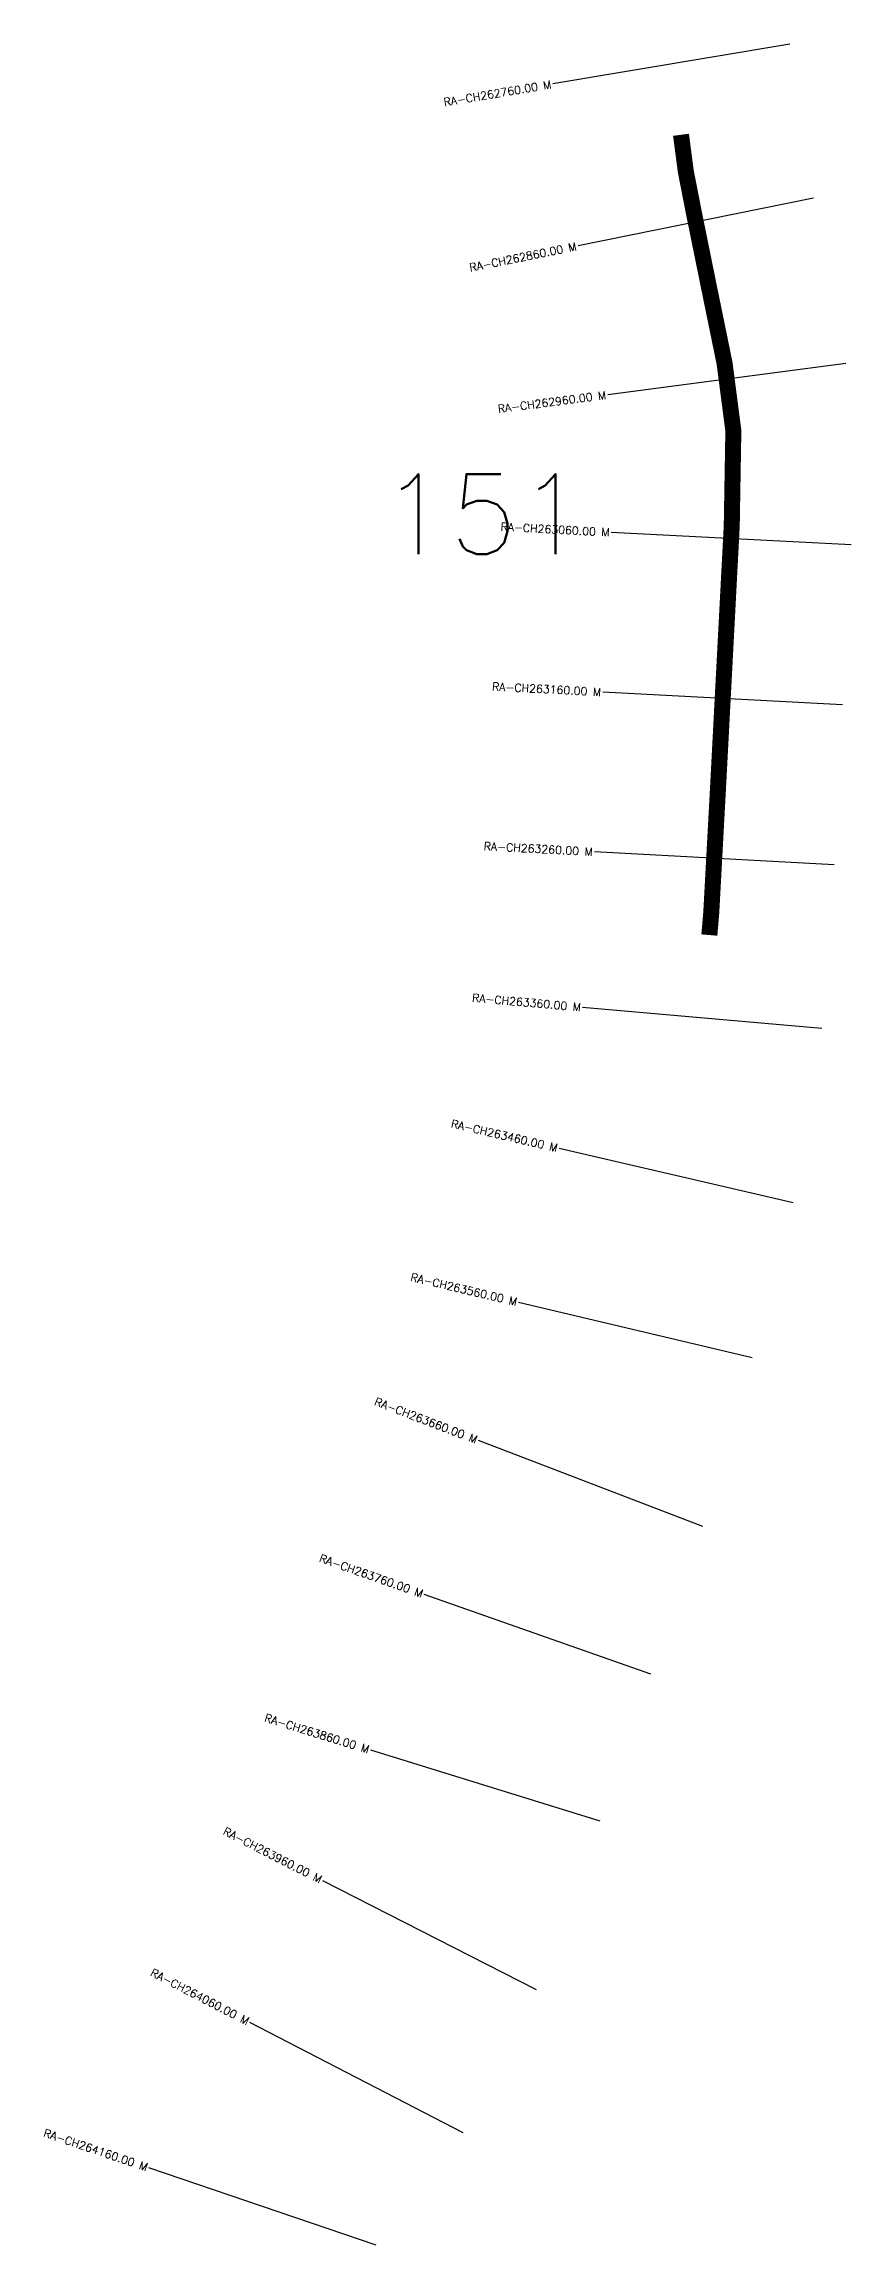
# Model space of a CAD drawing. Header units: metres. Extents: x 280536 to 282366, y 2032766 to 2034287.
# Drawn here: x 280536 to 281040, y 2032840 to 2034215 of the extents above; entities that cross this region are included whole.
import ezdxf
from ezdxf.enums import TextEntityAlignment as Align

# ---------------------------------------------------------------- set-up
doc = ezdxf.new("R2010")
doc.units = ezdxf.units.M
for name, color, linetype in [('ARTIFICIALLY PROTECTED', 4, 'Continuous'), ('CS', 134, 'Continuous'), ('CSMark', 6, 'Continuous')]:
    doc.layers.add(name, color=color, linetype=linetype)
doc.styles.get("Standard").update_dxf_attribs({"font": 'simplex.shx'})

msp = doc.modelspace()

# ---------------------------------------------------------------- linework, layer by layer
at = {"layer": 'ARTIFICIALLY PROTECTED', "const_width": 10, "flags": 128}
msp.add_lwpolyline([(280933.6, 2034158.6), (280936.6, 2034135.7), (280941.9, 2034108.6), (280951.3, 2034062.3), (280960.8, 2034015.9), (280966.3, 2033973.7), (280965.3, 2033914.4), (280956.8, 2033752), (280952.5, 2033672.5), (280951.3, 2033658.6)], dxfattribs=at)
at = {"layer": 'CS'}
for p, q in [((281001.5, 2034215.3), (280853.6, 2034190.4)), ((281016.3, 2034118.9), (280869.3, 2034089.2)), ((281036.5, 2034015.7), (280887.8, 2033996.2)), ((281039.8, 2033902.3), (280890, 2033910.2)), ((281034.5, 2033802.5), (280884.7, 2033810.3)), ((281029.3, 2033702.5), (280879.5, 2033710.5)), ((281021.5, 2033600.3), (280872.1, 2033613.4)), ((281003.6, 2033491.2), (280857.5, 2033525.3)), ((280978.1, 2033394.4), (280832.2, 2033429.1)), ((280947.3, 2033289.1), (280807.2, 2033342.7)), ((280914.7, 2033196.7), (280773.2, 2033246.6)), ((280883.1, 2033104.9), (280739.8, 2033149.3)), ((280843.3, 2032999.5), (280709.8, 2033067.7)), ((280797.5, 2032910.2), (280664.3, 2032979.1)), ((280743.3, 2032840.1), (280601.2, 2032888.3))]:
    msp.add_line(p, q, dxfattribs=at)

# ---------------------------------------------------------------- texts
at = {"insert": (280746, 2033946.6), "char_height": 50, "attachment_point": 1}
msp.add_mtext_dynamic_manual_height_columns('151', width=84.374, gutter_width=1, heights=[74.2], dxfattribs=at)
at = {"layer": 'CSMark'}
for s, rotation, p in [('RA-CH262760.00 M', 9.5699, (280852.6, 2034190.2)), ('RA-CH262860.00 M', 11.4164, (280868.3, 2034089)), ('RA-CH262960.00 M', 7.4475, (280886.8, 2033996.1)), ('RA-CH263060.00 M', 357.0051, (280889, 2033910.2)), ('RA-CH263160.00 M', 357.0051, (280883.7, 2033810.4)), ('RA-CH263260.00 M', 356.9436, (280878.5, 2033710.6)), ('RA-CH263360.00 M', 354.9865, (280871.1, 2033613.5)), ('RA-CH263460.00 M', 346.8912, (280856.5, 2033525.5)), ('RA-CH263560.00 M', 346.6451, (280831.2, 2033429.3)), ('RA-CH263660.00 M', 339.0632, (280806.2, 2033343.1)), ('RA-CH263760.00 M', 340.5565, (280772.3, 2033246.9)), ('RA-CH263860.00 M', 342.7804, (280738.8, 2033149.6)), ('RA-CH263960.00 M', 332.95, (280708.9, 2033068.2)), ('RA-CH264060.00 M', 332.636, (280663.4, 2032979.6)), ('RA-CH264160.00 M', 341.2723, (280600.3, 2032888.6))]:
    msp.add_text(s, height=5, rotation=rotation, dxfattribs=at).set_placement(p, align=Align.MIDDLE_RIGHT)

doc.saveas('drawing.dxf')
